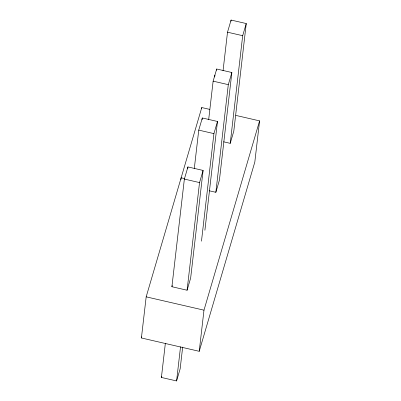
<?xml version="1.0" encoding="UTF-8"?>
<svg xmlns="http://www.w3.org/2000/svg" width="401" height="401" viewBox="0 0 401 401"><rect width="100%" height="100%" fill="white"/><g stroke="black" fill="none" stroke-linecap="round" stroke-linejoin="round"><path stroke-width="0.6" d="M235.853 115.408L259.587 120.881L254.825 162.014L199.227 351.306L141.413 337.978L146.175 296.845L201.773 107.553L209.683 109.378M180.921 179.658L181.137 177.813L184.791 178.656M182.671 347.055L180.154 368.805L176.585 380.95L161.408 377.451L165.362 343.276M171.909 286.725L184.365 179.082L187.929 166.936L203.106 170.435L190.65 278.078L187.082 290.224L171.909 286.725L172.25 285.567M187.713 168.801L187.929 166.936M194.285 168.671L198.746 130.119L202.31 117.974L217.487 121.473L204.896 230.299M201.633 108.781L201.773 107.553M202.094 119.839L202.31 117.974M176.585 380.95L180.54 346.775M187.082 290.224L199.538 182.58L203.106 170.435M208.66 119.734L213.126 81.157L216.69 69.012L231.868 72.511L219.412 180.154L215.848 192.3L209.172 190.761M214.695 76.952L214.911 75.082M216.55 70.255L216.69 69.012M201.472 241.196L213.918 133.618L217.487 121.473M223.046 70.771L227.507 32.195L231.076 20.05L246.249 23.549L233.793 131.192L230.229 143.337L223.552 141.799M230.931 21.293L231.076 20.05M215.848 192.3L228.299 84.656L231.868 72.511M199.227 351.306L203.984 310.173L259.587 120.881M230.229 143.337L242.685 35.694L246.249 23.549M141.413 337.978L141.764 336.785M161.408 377.451L161.748 376.293M227.507 32.195L242.685 35.694M213.126 81.157L228.299 84.656M198.746 130.119L213.918 133.618M184.365 179.082L199.538 182.58M146.175 296.845L203.984 310.173"/></g></svg>
